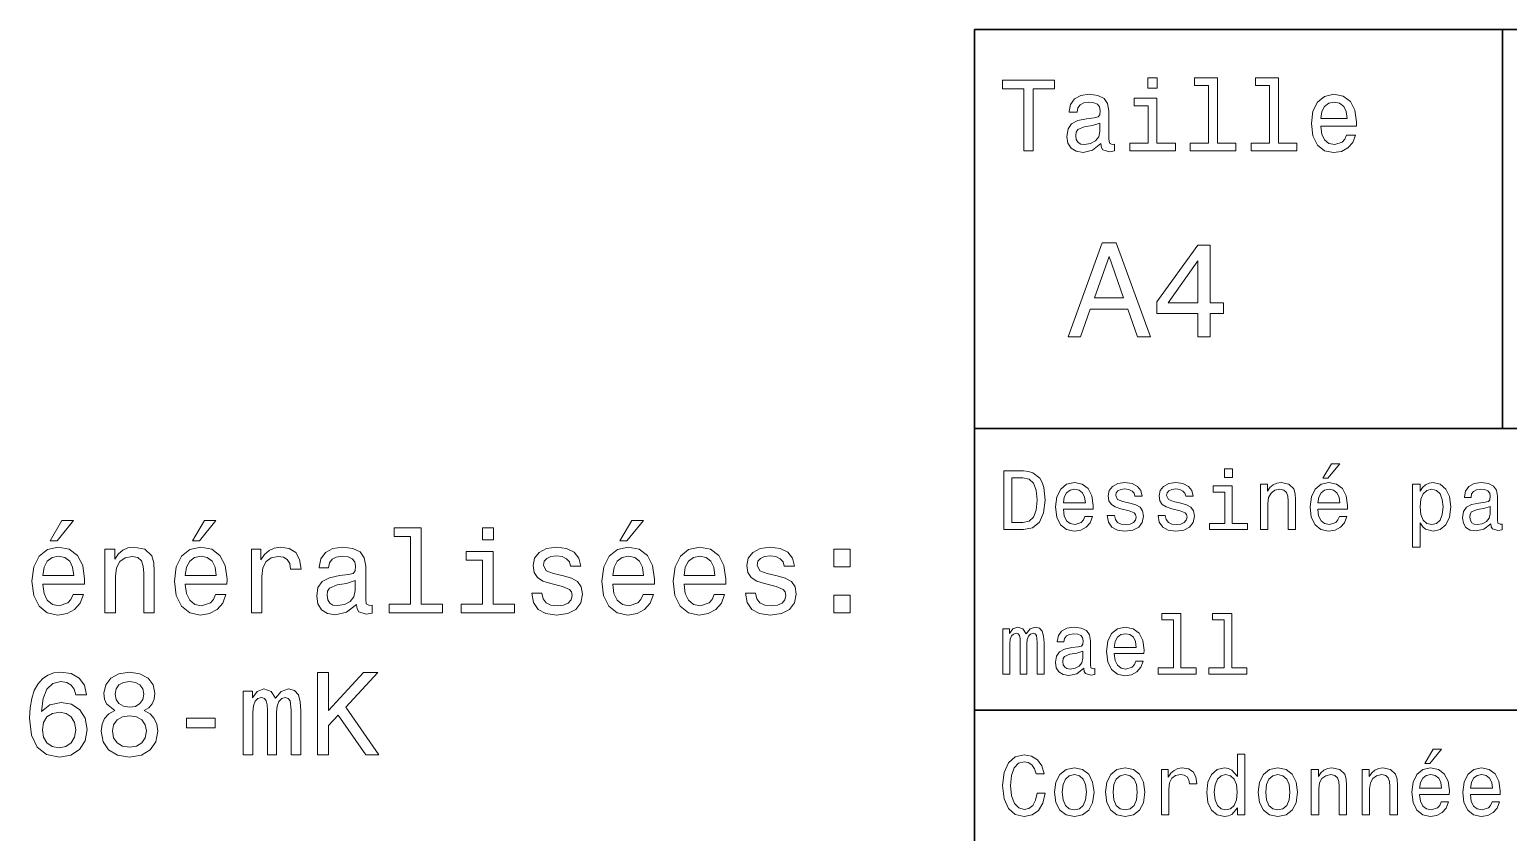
# Model space of a CAD drawing. Extents: x 0 to 297, y 0 to 210.
# Drawn here: x 56.7 to 119.8, y 35.8 to 70 of the extents above; entities that cross this region are included whole.
import ezdxf

# ---------------------------------------------------------------- set-up
doc = ezdxf.new("R2010")
doc.units = 0

msp = doc.modelspace()

# ---------------------------------------------------------------- linework, layer by layer
at = {"color": 7, "lineweight": 35}
for p, q in [((97, 10), (97, 70)), ((97, 70), (287, 70)), ((97, 53), (162, 53)), ((97, 41), (162, 41))]:
    msp.add_line(p, q, dxfattribs=at)
at = {"color": 7, "lineweight": 35, "ltscale": 0.425}
msp.add_line((119.5, 53), (119.5, 70), dxfattribs=at)
at = {"color": 7, "lineweight": 13}
for points in [[(99.102303, 64.837173), (99.5, 64.837173), (99.5, 67.47406), (100.407784, 67.47406), (100.407784, 67.837173), (98.190201, 67.837173), (98.190201, 67.47406), (99.102303, 67.47406)], [(104.786743, 67.940918), (104.384727, 67.940918), (104.384727, 67.508644), (104.786743, 67.508644)], [(106.969742, 67.621033), (106.969742, 65.157059), (106.187317, 65.157059), (106.187317, 64.837173), (108.128242, 64.837173), (108.128242, 65.157059), (107.350143, 65.157059), (107.350143, 67.940918), (106.373199, 67.940918), (106.373199, 67.621033)], [(109.572044, 67.621033), (109.572044, 65.157059), (108.789627, 65.157059), (108.789627, 64.837173), (110.730545, 64.837173), (110.730545, 65.157059), (109.952454, 65.157059), (109.952454, 67.940918), (108.975502, 67.940918), (108.975502, 67.621033)], [(102.387611, 65.139771), (102.387611, 65.126801), (102.409225, 64.979828), (102.47406, 64.876076), (102.746399, 64.793945), (102.958214, 64.828529), (102.958214, 65.122475), (102.867432, 65.109505), (102.746399, 65.165703), (102.724785, 65.338615), (102.724785, 66.540344), (102.672913, 66.84726), (102.521614, 67.0634), (102.257927, 67.193085), (101.886169, 67.240631), (101.523056, 67.188759), (101.255043, 67.041786), (101.086456, 66.812675), (101.030258, 66.510086), (101.030258, 66.484146), (101.371758, 66.484146), (101.402016, 66.665703), (101.497116, 66.795387), (101.65274, 66.873199), (101.873199, 66.903458), (102.085014, 66.881844), (102.236313, 66.817001), (102.327087, 66.704605), (102.357346, 66.548988), (102.340057, 66.367432), (102.270897, 66.276657), (102.097984, 66.233429), (101.773773, 66.198845), (101.402016, 66.121033), (101.138329, 65.982704), (100.982712, 65.766571), (100.935158, 65.446686), (100.978386, 65.161385), (101.112389, 64.949562), (101.328529, 64.815559), (101.626801, 64.768013), (102.028816, 64.858788)], [(104.773773, 65.157059), (104.773773, 67.080688), (103.796829, 67.080688), (103.796829, 66.756485), (104.393372, 66.756485), (104.393372, 65.157059), (103.615273, 65.157059), (103.615273, 64.837173), (105.560516, 64.837173), (105.560516, 65.157059)], [(111.750717, 65.887604), (113.272339, 65.887604), (113.276657, 66.064842), (113.207497, 66.561958), (113.017288, 66.933716), (112.714699, 67.158501), (112.312683, 67.240631), (111.919312, 67.154175), (111.616714, 66.912102), (111.422188, 66.51873), (111.353027, 66), (111.41787, 65.4683), (111.612396, 65.079247), (111.91066, 64.837173), (112.299713, 64.755043), (112.636887, 64.811234), (112.913544, 64.958214), (113.116714, 65.191643), (113.233429, 65.502876), (112.857346, 65.502876), (112.779541, 65.329971), (112.667145, 65.200287), (112.34726, 65.096542), (112.100868, 65.144089), (111.914986, 65.295387), (111.793945, 65.541786), (111.750717, 65.874634)], [(111.750717, 66.207489), (111.798271, 66.50576), (111.914986, 66.726219), (112.092216, 66.860229), (112.325653, 66.907776), (112.554756, 66.860229), (112.731987, 66.726219), (112.840057, 66.50576), (112.878967, 66.207489)], [(102.344383, 65.649857), (102.292511, 65.425072), (102.154182, 65.252159), (101.946686, 65.139771), (101.691643, 65.100861), (101.527374, 65.122475), (101.41066, 65.191643), (101.337173, 65.312675), (101.315559, 65.481262), (101.332855, 65.632561), (101.402016, 65.740631), (101.678673, 65.861671), (102.028816, 65.913544), (102.344383, 66.017288)], [(100.982712, 56.9049), (101.51297, 56.9049), (101.933716, 58.080692), (103.530258, 58.080692), (103.951012, 56.9049), (104.492798, 56.9049), (103.028816, 60.910664), (102.440926, 60.910664)], [(106.521614, 56.9049), (107.040344, 56.9049), (107.040344, 57.896255), (107.610954, 57.896255), (107.610954, 58.357349), (107.040344, 58.357349), (107.040344, 60.818443), (106.515854, 60.818443), (104.763687, 58.403458), (104.763687, 57.896255), (106.521614, 57.896255)], [(102.118156, 58.570606), (102.734871, 60.334293), (103.351585, 58.570606)], [(105.247841, 58.357349), (106.521614, 60.149857), (106.521614, 58.357349)], [(99.080688, 51.190563), (98.248558, 51.190563), (98.248558, 48.690563), (99.080688, 48.690563), (99.473343, 48.769814), (99.765129, 49.011169), (99.945244, 49.40382), (100.010086, 49.940563), (99.952446, 50.488113), (99.880402, 50.70425), (99.779541, 50.877163), (99.487755, 51.111313), (99.296829, 51.168949)], [(107.992798, 51.27702), (107.657784, 51.27702), (107.657784, 50.916786), (107.992798, 50.916786)], [(111.84726, 50.88797), (112.059799, 50.88797), (112.560516, 51.500362), (112.207489, 51.500362)], [(99.055473, 50.891571), (99.329254, 50.837536), (99.516571, 50.671829), (99.628242, 50.376442), (99.664268, 49.940563), (99.624641, 49.519093), (99.51297, 49.223705), (99.322044, 49.047192), (99.055473, 48.989555), (98.583572, 48.989555), (98.583572, 50.891571)], [(100.784584, 49.565922), (102.052597, 49.565922), (102.056198, 49.713619), (101.998558, 50.127884), (101.840057, 50.437683), (101.587898, 50.625), (101.252884, 50.693443), (100.925072, 50.621399), (100.672913, 50.41967), (100.510803, 50.091862), (100.453171, 49.659584), (100.507202, 49.216499), (100.669312, 48.892292), (100.91787, 48.690563), (101.242073, 48.62212), (101.523056, 48.668949), (101.753601, 48.791428), (101.922913, 48.98595), (102.020172, 49.245319), (101.706772, 49.245319), (101.64193, 49.101227), (101.548271, 48.993156), (101.2817, 48.9067), (101.07637, 48.946327), (100.921471, 49.072407), (100.820602, 49.27774), (100.784584, 49.555115)], [(103.623199, 49.818085), (103.317001, 49.890129), (103.090057, 49.972984), (103.014412, 50.142292), (103.036026, 50.261169), (103.111671, 50.347622), (103.234146, 50.401657), (103.41066, 50.423271), (103.579971, 50.401657), (103.713257, 50.336815), (103.799713, 50.239555), (103.835732, 50.109871), (104.145531, 50.109871), (104.145531, 50.117077), (104.091499, 50.351227), (103.943802, 50.534943), (103.713257, 50.650219), (103.41066, 50.693443), (103.104469, 50.650219), (102.881126, 50.531342), (102.740631, 50.354828), (102.697403, 50.131485), (102.729828, 49.915348), (102.830688, 49.76405), (102.996399, 49.655983), (103.237755, 49.580334), (103.590775, 49.493877), (103.806915, 49.40382), (103.864555, 49.331772), (103.886169, 49.223705), (103.853745, 49.09042), (103.767288, 48.989555), (103.626801, 48.924713), (103.439484, 48.903099), (103.241356, 48.924713), (103.09726, 49.000362), (103, 49.122841), (102.960373, 49.292149), (102.654175, 49.292149), (102.704613, 49.003963), (102.852303, 48.795029), (103.086456, 48.668949), (103.41066, 48.62212), (103.749283, 48.668949), (103.997841, 48.795029), (104.149139, 48.996758), (104.203171, 49.259727), (104.163544, 49.486671), (104.051872, 49.641571), (103.868156, 49.742435)], [(105.791786, 49.818085), (105.485588, 49.890129), (105.258644, 49.972984), (105.182999, 50.142292), (105.204613, 50.261169), (105.280258, 50.347622), (105.40274, 50.401657), (105.579254, 50.423271), (105.748558, 50.401657), (105.881844, 50.336815), (105.9683, 50.239555), (106.004326, 50.109871), (106.314117, 50.109871), (106.314117, 50.117077), (106.260086, 50.351227), (106.112396, 50.534943), (105.881844, 50.650219), (105.579254, 50.693443), (105.273056, 50.650219), (105.049713, 50.531342), (104.909225, 50.354828), (104.865997, 50.131485), (104.898415, 49.915348), (104.999283, 49.76405), (105.164986, 49.655983), (105.406342, 49.580334), (105.759369, 49.493877), (105.975502, 49.40382), (106.033142, 49.331772), (106.054756, 49.223705), (106.022339, 49.09042), (105.935883, 48.989555), (105.795387, 48.924713), (105.60807, 48.903099), (105.409943, 48.924713), (105.265854, 49.000362), (105.168587, 49.122841), (105.12896, 49.292149), (104.822769, 49.292149), (104.873199, 49.003963), (105.020897, 48.795029), (105.255043, 48.668949), (105.579254, 48.62212), (105.91787, 48.668949), (106.166428, 48.795029), (106.317726, 48.996758), (106.371758, 49.259727), (106.33213, 49.486671), (106.220459, 49.641571), (106.036743, 49.742435)], [(107.981987, 48.957134), (107.981987, 50.560158), (107.16787, 50.560158), (107.16787, 50.289986), (107.664986, 50.289986), (107.664986, 48.957134), (107.016571, 48.957134), (107.016571, 48.690563), (108.637611, 48.690563), (108.637611, 48.957134)], [(109.181557, 48.690563), (109.498558, 48.690563), (109.498558, 49.807278), (109.530983, 50.063042), (109.635445, 50.250362), (109.797546, 50.365635), (110.013687, 50.408863), (110.1866, 50.372841), (110.29467, 50.275578), (110.348701, 50.113472), (110.366714, 49.897335), (110.366714, 48.690563), (110.683716, 48.690563), (110.683716, 49.962177), (110.669312, 50.217941), (110.604469, 50.430477), (110.39193, 50.625), (110.060516, 50.693443), (109.876801, 50.668228), (109.721901, 50.599785), (109.588615, 50.484512), (109.484146, 50.329613), (109.484146, 50.625), (109.181557, 50.625)], [(111.627518, 49.565922), (112.895531, 49.565922), (112.899132, 49.713619), (112.841499, 50.127884), (112.682999, 50.437683), (112.430832, 50.625), (112.095825, 50.693443), (111.768013, 50.621399), (111.515854, 50.41967), (111.353745, 50.091862), (111.296112, 49.659584), (111.350143, 49.216499), (111.512245, 48.892292), (111.760803, 48.690563), (112.085014, 48.62212), (112.365997, 48.668949), (112.596542, 48.791428), (112.765854, 48.98595), (112.863113, 49.245319), (112.549713, 49.245319), (112.484871, 49.101227), (112.391212, 48.993156), (112.124641, 48.9067), (111.919312, 48.946327), (111.764412, 49.072407), (111.663544, 49.27774), (111.627518, 49.555115)], [(115.986313, 50.326012), (115.986313, 50.625), (115.669312, 50.625), (115.669312, 47.941284), (115.986313, 47.941284), (115.986313, 48.98595), (116.097984, 48.816643), (116.22406, 48.704971), (116.541069, 48.62212), (116.843658, 48.690563), (117.081413, 48.895893), (117.236313, 49.2201), (117.293945, 49.659584), (117.236313, 50.095463), (117.081413, 50.41967), (116.843658, 50.621399), (116.541069, 50.693443), (116.368156, 50.671829), (116.220459, 50.603386), (116.094383, 50.488113)], [(119.005043, 48.942726), (119.005043, 48.931919), (119.023056, 48.809441), (119.077087, 48.722984), (119.304031, 48.654541), (119.480545, 48.683357), (119.480545, 48.928314), (119.4049, 48.917507), (119.304031, 48.96434), (119.286026, 49.108429), (119.286026, 50.109871), (119.242798, 50.365635), (119.116714, 50.54575), (118.896973, 50.65382), (118.587173, 50.693443), (118.284584, 50.650219), (118.061241, 50.52774), (117.920746, 50.336815), (117.873917, 50.084656), (117.873917, 50.063042), (118.158501, 50.063042), (118.183716, 50.21434), (118.26297, 50.322407), (118.392654, 50.387249), (118.57637, 50.412464), (118.752884, 50.394455), (118.878967, 50.34042), (118.954613, 50.246758), (118.979828, 50.117077), (118.965416, 49.965778), (118.907784, 49.890129), (118.763687, 49.854107), (118.493515, 49.825291), (118.183716, 49.760448), (117.963974, 49.645176), (117.834297, 49.465057), (117.79467, 49.19849), (117.830688, 48.960735), (117.942368, 48.784222), (118.122482, 48.67255), (118.37104, 48.632927), (118.706055, 48.708576)], [(100.784584, 49.832493), (100.824211, 50.081055), (100.921471, 50.264771), (101.069168, 50.376442), (101.263687, 50.416069), (101.454613, 50.376442), (101.602303, 50.264771), (101.69236, 50.081055), (101.724785, 49.832493)], [(111.627518, 49.832493), (111.667145, 50.081055), (111.764412, 50.264771), (111.912102, 50.376442), (112.106628, 50.416069), (112.297546, 50.376442), (112.445244, 50.264771), (112.535301, 50.081055), (112.567726, 49.832493)], [(116.48703, 48.9067), (116.274498, 48.953533), (116.119598, 49.097622), (116.022339, 49.331772), (115.989914, 49.659584), (116.022339, 49.983791), (116.119598, 50.217941), (116.274498, 50.358429), (116.48703, 50.408863), (116.681557, 50.358429), (116.836456, 50.21434), (116.933716, 49.98019), (116.969742, 49.659584), (116.933716, 49.335377), (116.836456, 49.097622), (116.681557, 48.953533)], [(118.969025, 49.367798), (118.925797, 49.180477), (118.810516, 49.036385), (118.637611, 48.942726), (118.425072, 48.910305), (118.288185, 48.928314), (118.190926, 48.98595), (118.129684, 49.086815), (118.111671, 49.227306), (118.126083, 49.353386), (118.183716, 49.443443), (118.414268, 49.544312), (118.706055, 49.587536), (118.969025, 49.673992)], [(57.602303, 48.219742), (57.899853, 48.219742), (58.600861, 49.077087), (58.106625, 49.077087)], [(63.674347, 48.219742), (63.971897, 48.219742), (64.672905, 49.077087), (64.178665, 49.077087)], [(72.969009, 48.391209), (72.969009, 45.516571), (72.05619, 45.516571), (72.05619, 45.143372), (74.320602, 45.143372), (74.320602, 45.516571), (73.412819, 45.516571), (73.412819, 48.764408), (72.273048, 48.764408), (72.273048, 48.391209)], [(76.494232, 48.764408), (76.025208, 48.764408), (76.025208, 48.260086), (76.494232, 48.260086)], [(81.89048, 48.219742), (82.188034, 48.219742), (82.889038, 49.077087), (82.394806, 49.077087)], [(57.294666, 46.368877), (59.069881, 46.368877), (59.074924, 46.575649), (58.994232, 47.155621), (58.772331, 47.589336), (58.419304, 47.851585), (57.950287, 47.947407), (57.491352, 47.846542), (57.138325, 47.564121), (56.911381, 47.105186), (56.830688, 46.5), (56.906338, 45.879684), (57.133282, 45.425793), (57.481266, 45.143372), (57.935154, 45.04755), (58.328529, 45.113113), (58.651295, 45.28458), (58.888325, 45.556915), (59.024494, 45.920029), (58.585732, 45.920029), (58.494953, 45.7183), (58.363831, 45.567001), (57.990631, 45.445965), (57.703167, 45.501442), (57.486309, 45.677956), (57.345097, 45.965416), (57.294666, 46.353745)], [(59.94236, 45.143372), (60.386162, 45.143372), (60.386162, 46.706772), (60.431553, 47.064842), (60.577805, 47.327087), (60.804752, 47.488472), (61.107346, 47.548992), (61.349419, 47.498558), (61.500717, 47.362392), (61.576366, 47.135445), (61.601582, 46.832851), (61.601582, 45.143372), (62.045387, 45.143372), (62.045387, 46.92363), (62.025211, 47.2817), (61.934433, 47.57925), (61.636883, 47.851585), (61.172909, 47.947407), (60.915703, 47.912102), (60.698845, 47.816284), (60.512245, 47.6549), (60.36599, 47.438042), (60.36599, 47.851585), (59.94236, 47.851585)], [(63.366711, 46.368877), (65.141922, 46.368877), (65.146973, 46.575649), (65.066277, 47.155621), (64.844376, 47.589336), (64.491348, 47.851585), (64.022331, 47.947407), (63.563396, 47.846542), (63.210369, 47.564121), (62.983425, 47.105186), (62.902733, 46.5), (62.978382, 45.879684), (63.205326, 45.425793), (63.55331, 45.143372), (64.007202, 45.04755), (64.400574, 45.113113), (64.723343, 45.28458), (64.960373, 45.556915), (65.096542, 45.920029), (64.657776, 45.920029), (64.567001, 45.7183), (64.435875, 45.567001), (64.062675, 45.445965), (63.775211, 45.501442), (63.558353, 45.677956), (63.417141, 45.965416), (63.366711, 46.353745)], [(66.180832, 45.143372), (66.624634, 45.143372), (66.624634, 46.691643), (66.670029, 47.064842), (66.80619, 47.33213), (67.028091, 47.493515), (67.325638, 47.548992), (67.547546, 47.513687), (67.713974, 47.412823), (67.814835, 47.241356), (67.850143, 47.009365), (68.298981, 47.009365), (68.238464, 47.417866), (68.072037, 47.710373), (67.794662, 47.886887), (67.41642, 47.947407), (67.159218, 47.907059), (66.937317, 47.806194), (66.740631, 47.634727), (66.58429, 47.402737), (66.58429, 47.851585), (66.180832, 47.851585)], [(70.65921, 45.496399), (70.65921, 45.481266), (70.684433, 45.309799), (70.760078, 45.188759), (71.077805, 45.092937), (71.324921, 45.133286), (71.324921, 45.476223), (71.219009, 45.461094), (71.077805, 45.526657), (71.052582, 45.728386), (71.052582, 47.130402), (70.992065, 47.488472), (70.815552, 47.740635), (70.507919, 47.89193), (70.074203, 47.947407), (69.650574, 47.886887), (69.337891, 47.715416), (69.141205, 47.448128), (69.075638, 47.0951), (69.075638, 47.064842), (69.47406, 47.064842), (69.509361, 47.276657), (69.620316, 47.427956), (69.801865, 47.51873), (70.059067, 47.554035), (70.30619, 47.52882), (70.482704, 47.453171), (70.588608, 47.322044), (70.623917, 47.140491), (70.603745, 46.928673), (70.523048, 46.822765), (70.32132, 46.772335), (69.943077, 46.731987), (69.509361, 46.641209), (69.201721, 46.479828), (69.020172, 46.227665), (68.964691, 45.854465), (69.015121, 45.521614), (69.171463, 45.274494), (69.42363, 45.118156), (69.771606, 45.062679), (70.240631, 45.168587)], [(79.484863, 46.721901), (79.056183, 46.822765), (78.738464, 46.938759), (78.632553, 47.175793), (78.662811, 47.34222), (78.768723, 47.463257), (78.940193, 47.538906), (79.187309, 47.569164), (79.424347, 47.538906), (79.610947, 47.448128), (79.731979, 47.311958), (79.78241, 47.130402), (80.216125, 47.130402), (80.216125, 47.140491), (80.14048, 47.4683), (79.933708, 47.725506), (79.610947, 47.886887), (79.187309, 47.947407), (78.758636, 47.886887), (78.445953, 47.720459), (78.249268, 47.473343), (78.188751, 47.160664), (78.234146, 46.85807), (78.375351, 46.646252), (78.607338, 46.494957), (78.945236, 46.38905), (79.439468, 46.268013), (79.742065, 46.14193), (79.822754, 46.041065), (79.853012, 45.889771), (79.807632, 45.703171), (79.686592, 45.561958), (79.489906, 45.47118), (79.227661, 45.440922), (78.950279, 45.47118), (78.74855, 45.577087), (78.612381, 45.748558), (78.556908, 45.985592), (78.128235, 45.985592), (78.198837, 45.582134), (78.405609, 45.289627), (78.733421, 45.113113), (79.187309, 45.04755), (79.661377, 45.113113), (80.009354, 45.289627), (80.221176, 45.572044), (80.296822, 45.940201), (80.241348, 46.257923), (80.085007, 46.474785), (79.827805, 46.615993)], [(81.58284, 46.368877), (83.358063, 46.368877), (83.363098, 46.575649), (83.28241, 47.155621), (83.060509, 47.589336), (82.707481, 47.851585), (82.238464, 47.947407), (81.779526, 47.846542), (81.426498, 47.564121), (81.199554, 47.105186), (81.118866, 46.5), (81.194519, 45.879684), (81.421463, 45.425793), (81.76944, 45.143372), (82.223328, 45.04755), (82.616707, 45.113113), (82.939468, 45.28458), (83.176498, 45.556915), (83.312668, 45.920029), (82.873909, 45.920029), (82.783127, 45.7183), (82.652008, 45.567001), (82.278809, 45.445965), (81.991348, 45.501442), (81.77449, 45.677956), (81.63327, 45.965416), (81.58284, 46.353745)], [(84.618866, 46.368877), (86.394081, 46.368877), (86.399124, 46.575649), (86.318436, 47.155621), (86.096535, 47.589336), (85.743507, 47.851585), (85.274483, 47.947407), (84.815552, 47.846542), (84.462524, 47.564121), (84.23558, 47.105186), (84.154892, 46.5), (84.230537, 45.879684), (84.457481, 45.425793), (84.805466, 45.143372), (85.259354, 45.04755), (85.652725, 45.113113), (85.975494, 45.28458), (86.212524, 45.556915), (86.348694, 45.920029), (85.909935, 45.920029), (85.819153, 45.7183), (85.688026, 45.567001), (85.314835, 45.445965), (85.027367, 45.501442), (84.810509, 45.677956), (84.669296, 45.965416), (84.618866, 46.353745)], [(88.592926, 46.721901), (88.164253, 46.822765), (87.846527, 46.938759), (87.740623, 47.175793), (87.770882, 47.34222), (87.876793, 47.463257), (88.048256, 47.538906), (88.29538, 47.569164), (88.53241, 47.538906), (88.719009, 47.448128), (88.84005, 47.311958), (88.89048, 47.130402), (89.324196, 47.130402), (89.324196, 47.140491), (89.24855, 47.4683), (89.041779, 47.725506), (88.719009, 47.886887), (88.29538, 47.947407), (87.866707, 47.886887), (87.554024, 47.720459), (87.357338, 47.473343), (87.296822, 47.160664), (87.342209, 46.85807), (87.483421, 46.646252), (87.715408, 46.494957), (88.053299, 46.38905), (88.547539, 46.268013), (88.850136, 46.14193), (88.930824, 46.041065), (88.961082, 45.889771), (88.915695, 45.703171), (88.794655, 45.561958), (88.597969, 45.47118), (88.335724, 45.440922), (88.05835, 45.47118), (87.856613, 45.577087), (87.720451, 45.748558), (87.66497, 45.985592), (87.236298, 45.985592), (87.306908, 45.582134), (87.51368, 45.289627), (87.841484, 45.113113), (88.29538, 45.04755), (88.76944, 45.113113), (89.117424, 45.289627), (89.329239, 45.572044), (89.404884, 45.940201), (89.349411, 46.257923), (89.193069, 46.474785), (88.935867, 46.615993)], [(57.294666, 46.742073), (57.35014, 47.090057), (57.486309, 47.347263), (57.693081, 47.503601), (57.965416, 47.559078), (58.232708, 47.503601), (58.43948, 47.347263), (58.565559, 47.090057), (58.610947, 46.742073)], [(63.366711, 46.742073), (63.422184, 47.090057), (63.558353, 47.347263), (63.765125, 47.503601), (64.03746, 47.559078), (64.304749, 47.503601), (64.51152, 47.347263), (64.637604, 47.090057), (64.682991, 46.742073)], [(76.479095, 45.516571), (76.479095, 47.760807), (75.339325, 47.760807), (75.339325, 47.382565), (76.035294, 47.382565), (76.035294, 45.516571), (75.127518, 45.516571), (75.127518, 45.143372), (77.396965, 45.143372), (77.396965, 45.516571)], [(81.58284, 46.742073), (81.638321, 47.090057), (81.77449, 47.347263), (81.981262, 47.503601), (82.253593, 47.559078), (82.520889, 47.503601), (82.727661, 47.347263), (82.853737, 47.090057), (82.899124, 46.742073)], [(84.618866, 46.742073), (84.674339, 47.090057), (84.810509, 47.347263), (85.017281, 47.503601), (85.289612, 47.559078), (85.556908, 47.503601), (85.76368, 47.347263), (85.889755, 47.090057), (85.93515, 46.742073)], [(90.99855, 47.100143), (91.694519, 47.100143), (91.694519, 47.851585), (90.99855, 47.851585)], [(70.60878, 46.091499), (70.548264, 45.82925), (70.386887, 45.627522), (70.144806, 45.496399), (69.84726, 45.451008), (69.655609, 45.476223), (69.519447, 45.556915), (69.433716, 45.698128), (69.408493, 45.894814), (69.428665, 46.071327), (69.509361, 46.197407), (69.832123, 46.338615), (70.240631, 46.399136), (70.60878, 46.520172)], [(90.99855, 45.143372), (91.694519, 45.143372), (91.694519, 45.894814), (90.99855, 45.894814)], [(105.474785, 44.850864), (105.474785, 42.79755), (104.822769, 42.79755), (104.822769, 42.530979), (106.440201, 42.530979), (106.440201, 42.79755), (105.791786, 42.79755), (105.791786, 45.117435), (104.977669, 45.117435), (104.977669, 44.850864)], [(107.643372, 44.850864), (107.643372, 42.79755), (106.991356, 42.79755), (106.991356, 42.530979), (108.608788, 42.530979), (108.608788, 42.79755), (107.960373, 42.79755), (107.960373, 45.117435), (107.146255, 45.117435), (107.146255, 44.850864)], [(98.21254, 42.530979), (98.504326, 42.530979), (98.504326, 43.824207), (98.522331, 44.01873), (98.57637, 44.159222), (98.659225, 44.242073), (98.767288, 44.274494), (98.853745, 44.245678), (98.911385, 44.17363), (98.940201, 44.051151), (98.951012, 43.88905), (98.951012, 42.530979), (99.224785, 42.530979), (99.224785, 43.824207), (99.242798, 44.015129), (99.296829, 44.155621), (99.383286, 44.242073), (99.491356, 44.274494), (99.577812, 44.245678), (99.635445, 44.17363), (99.671471, 43.88905), (99.671471, 42.530979), (99.963257, 42.530979), (99.963257, 43.867435), (99.945244, 44.144814), (99.887611, 44.357349), (99.772331, 44.48703), (99.585014, 44.533859), (99.365273, 44.461815), (99.195969, 44.25288), (99.062683, 44.458214), (98.83934, 44.533859), (98.634003, 44.461815), (98.493515, 44.260086), (98.493515, 44.465416), (98.21254, 44.465416)], [(101.656342, 42.783142), (101.656342, 42.772335), (101.674355, 42.649857), (101.728386, 42.5634), (101.95533, 42.494957), (102.131844, 42.523773), (102.131844, 42.76873), (102.056198, 42.757923), (101.95533, 42.804756), (101.937317, 42.948845), (101.937317, 43.950287), (101.894089, 44.206051), (101.768013, 44.386166), (101.548271, 44.494236), (101.238472, 44.533859), (100.935883, 44.490635), (100.71254, 44.368156), (100.572044, 44.177231), (100.525215, 43.925072), (100.525215, 43.903458), (100.809799, 43.903458), (100.835014, 44.054756), (100.914268, 44.162823), (101.043945, 44.227665), (101.227669, 44.25288), (101.404175, 44.234871), (101.530258, 44.180836), (101.605911, 44.087173), (101.631126, 43.957493), (101.616714, 43.806194), (101.559074, 43.730545), (101.414986, 43.694523), (101.144814, 43.665707), (100.835014, 43.600864), (100.615273, 43.485592), (100.485588, 43.305473), (100.445969, 43.038906), (100.481987, 42.801151), (100.593658, 42.624638), (100.773773, 42.512966), (101.022331, 42.473343), (101.357346, 42.548992)], [(102.953171, 43.406338), (104.221184, 43.406338), (104.224785, 43.554035), (104.167145, 43.9683), (104.008644, 44.278099), (103.756485, 44.465416), (103.421471, 44.533859), (103.093658, 44.461815), (102.841499, 44.260086), (102.679398, 43.932278), (102.621758, 43.5), (102.675797, 43.056915), (102.837898, 42.732708), (103.086456, 42.530979), (103.41066, 42.462536), (103.691643, 42.509365), (103.922188, 42.631844), (104.091499, 42.826366), (104.188759, 43.085735), (103.875359, 43.085735), (103.810516, 42.941643), (103.716858, 42.833572), (103.450287, 42.747116), (103.244957, 42.786743), (103.090057, 42.912823), (102.989197, 43.118156), (102.953171, 43.395531)], [(102.953171, 43.672909), (102.992798, 43.921471), (103.090057, 44.105186), (103.237755, 44.216858), (103.432274, 44.256485), (103.623199, 44.216858), (103.770897, 44.105186), (103.860954, 43.921471), (103.893372, 43.672909)], [(101.620316, 43.208214), (101.577087, 43.020893), (101.461815, 42.876801), (101.288902, 42.783142), (101.07637, 42.750721), (100.939484, 42.76873), (100.842216, 42.826366), (100.780983, 42.927231), (100.76297, 43.067722), (100.777374, 43.193802), (100.835014, 43.283859), (101.065559, 43.384727), (101.357346, 43.427952), (101.620316, 43.514408)], [(59.16066, 41.653458), (59.064838, 42.061958), (58.842937, 42.364555), (58.499996, 42.556198), (58.056194, 42.621758), (57.758644, 42.586456), (57.501438, 42.490635), (57.274494, 42.334293), (57.082851, 42.112392), (56.931553, 41.835014), (56.820602, 41.49712), (56.749996, 41.098705), (56.729824, 40.649857), (56.810516, 39.93372), (57.057632, 39.414265), (57.456051, 39.101585), (58.000717, 38.995678), (58.48991, 39.086456), (58.86311, 39.323486), (59.105183, 39.696686), (59.190918, 40.17075), (59.105183, 40.649857), (58.873196, 41.018013), (58.515125, 41.25), (58.071323, 41.330692), (57.592216, 41.229828), (57.234146, 40.942364), (57.309795, 41.49712), (57.47118, 41.895535), (57.718296, 42.132565), (58.061237, 42.213257), (58.313396, 42.172913), (58.505039, 42.067005), (58.631123, 41.890491), (58.696682, 41.653458)], [(60.360947, 40.982708), (60.103745, 40.841499), (59.927231, 40.644814), (59.81628, 40.397694), (59.780975, 40.100143), (59.861668, 39.651299), (60.093655, 39.303314), (60.471897, 39.081413), (60.986309, 38.995678), (61.495674, 39.081413), (61.873917, 39.303314), (62.105904, 39.651299), (62.191639, 40.100143), (62.151295, 40.397694), (62.045387, 40.644814), (61.863831, 40.841499), (61.611668, 40.982708), (61.813396, 41.103748), (61.954609, 41.270172), (62.04034, 41.471901), (62.070602, 41.719021), (61.98991, 42.077091), (61.778095, 42.364555), (61.435154, 42.551155), (60.986309, 42.621758), (60.532417, 42.551155), (60.189476, 42.364555), (59.972618, 42.077091), (59.896969, 41.719021), (59.922188, 41.471901), (60.007923, 41.270172)], [(68.999992, 39.096542), (69.463974, 39.096542), (69.463974, 40.34222), (69.877518, 40.786022), (71.052582, 39.096542), (71.617432, 39.096542), (70.205322, 41.12392), (71.577087, 42.596542), (70.961807, 42.596542), (69.463974, 40.977665), (69.463974, 42.596542), (68.999992, 42.596542)], [(60.376076, 41.678677), (60.416424, 41.900578), (60.53746, 42.072048), (60.729103, 42.177956), (60.986309, 42.2183), (61.238468, 42.177956), (61.430111, 42.072048), (61.551147, 41.900578), (61.596539, 41.678677), (61.551147, 41.451729), (61.430111, 41.275215), (61.238468, 41.159222), (60.986309, 41.12392), (60.729103, 41.164265), (60.53746, 41.275215), (60.416424, 41.451729)], [(65.837891, 39.096542), (66.246391, 39.096542), (66.246391, 40.907063), (66.271606, 41.179394), (66.34726, 41.37608), (66.463249, 41.492077), (66.614548, 41.537464), (66.73558, 41.49712), (66.816277, 41.396255), (66.856628, 41.224785), (66.87175, 40.997841), (66.87175, 39.096542), (67.255035, 39.096542), (67.255035, 40.907063), (67.280258, 41.174351), (67.355904, 41.371037), (67.476944, 41.492077), (67.628235, 41.537464), (67.749275, 41.49712), (67.829971, 41.396255), (67.880402, 40.997841), (67.880402, 39.096542), (68.288895, 39.096542), (68.288895, 40.967579), (68.263687, 41.355907), (68.182991, 41.653458), (68.021606, 41.835014), (67.759361, 41.900578), (67.451721, 41.799713), (67.214691, 41.507206), (67.028091, 41.79467), (66.715408, 41.900578), (66.427948, 41.799713), (66.231262, 41.517292), (66.231262, 41.804756), (65.837891, 41.804756)], [(58.701725, 40.165707), (58.646252, 39.847984), (58.505039, 39.605907), (58.278095, 39.444527), (57.995674, 39.394093), (57.698124, 39.444527), (57.47118, 39.600864), (57.324924, 39.842941), (57.279537, 40.160664), (57.329967, 40.473343), (57.47118, 40.710377), (57.703167, 40.861671), (58.015846, 40.917149), (58.288181, 40.861671), (58.505039, 40.71542), (58.646252, 40.478386)], [(60.265125, 40.110229), (60.310516, 40.377522), (60.456768, 40.57925), (60.683716, 40.710377), (60.986309, 40.755764), (61.283859, 40.710377), (61.510803, 40.57925), (61.657059, 40.377522), (61.707489, 40.110229), (61.657059, 39.822765), (61.510803, 39.605907), (61.283859, 39.464699), (60.986309, 39.419308), (60.683716, 39.464699), (60.456768, 39.605907), (60.310516, 39.822765)], [(63.412098, 40.251442), (64.632561, 40.251442), (64.632561, 40.649857), (63.412098, 40.649857)], [(99.66787, 37.460373), (99.595818, 37.15778), (99.476944, 36.941643), (99.311241, 36.808357), (99.116714, 36.765129), (98.882568, 36.829971), (98.698845, 37.024494), (98.57637, 37.341499), (98.536743, 37.780979), (98.57637, 38.216858), (98.695244, 38.537464), (98.87896, 38.731987), (99.116714, 38.80043), (99.289627, 38.764408), (99.437317, 38.663544), (99.552597, 38.501442), (99.631844, 38.278099), (99.97406, 38.278099), (99.865997, 38.620316), (99.678673, 38.879681), (99.422913, 39.041786), (99.116714, 39.099422), (98.734871, 39.009365), (98.443085, 38.757202), (98.25576, 38.342937), (98.190926, 37.780979), (98.25576, 37.219021), (98.443085, 36.804756), (98.734871, 36.548992), (99.116714, 36.462536), (99.451729, 36.530979), (99.721901, 36.721901), (99.912827, 37.035301), (100.013687, 37.460373)], [(108.201729, 36.829971), (108.201729, 36.530979), (108.51873, 36.530979), (108.51873, 39.117435), (108.20533, 39.117435), (108.20533, 38.170029), (107.963974, 38.443802), (107.816284, 38.508644), (107.646973, 38.533859), (107.340775, 38.461815), (107.103027, 38.260086), (106.948128, 37.935879), (106.894089, 37.5), (106.948128, 37.064121), (107.103027, 36.736309), (107.340775, 36.530979), (107.646973, 36.462536), (107.816284, 36.487751), (107.967575, 36.552593)], [(116.184441, 38.728386), (116.396973, 38.728386), (116.897697, 39.340778), (116.54467, 39.340778)], [(100.413544, 37.496399), (100.471184, 37.056915), (100.636887, 36.732708), (100.899857, 36.530979), (101.252884, 36.462536), (101.602303, 36.530979), (101.865273, 36.729107), (102.030983, 37.053314), (102.092216, 37.496399), (102.030983, 37.935879), (101.865273, 38.263687), (101.602303, 38.461815), (101.252884, 38.533859), (100.899857, 38.461815), (100.636887, 38.260086), (100.471184, 37.935879)], [(102.58213, 37.496399), (102.639771, 37.056915), (102.805473, 36.732708), (103.068443, 36.530979), (103.421471, 36.462536), (103.770897, 36.530979), (104.033859, 36.729107), (104.19957, 37.053314), (104.260803, 37.496399), (104.19957, 37.935879), (104.033859, 38.263687), (103.770897, 38.461815), (103.421471, 38.533859), (103.068443, 38.461815), (102.805473, 38.260086), (102.639771, 37.935879)], [(104.963257, 36.530979), (105.280258, 36.530979), (105.280258, 37.636887), (105.312683, 37.903458), (105.409943, 38.094379), (105.568443, 38.209652), (105.780983, 38.249279), (105.939484, 38.224064), (106.058357, 38.152016), (106.130402, 38.029537), (106.155617, 37.863831), (106.476227, 37.863831), (106.432999, 38.155621), (106.314117, 38.364552), (106.115997, 38.490635), (105.845825, 38.533859), (105.662102, 38.505043), (105.503601, 38.432995), (105.363113, 38.310516), (105.251442, 38.144814), (105.251442, 38.465416), (104.963257, 38.465416)], [(109.087898, 37.496399), (109.145531, 37.056915), (109.311241, 36.732708), (109.574203, 36.530979), (109.927231, 36.462536), (110.276657, 36.530979), (110.539627, 36.729107), (110.70533, 37.053314), (110.766571, 37.496399), (110.70533, 37.935879), (110.539627, 38.263687), (110.276657, 38.461815), (109.927231, 38.533859), (109.574203, 38.461815), (109.311241, 38.260086), (109.145531, 37.935879)], [(111.350143, 36.530979), (111.667145, 36.530979), (111.667145, 37.647694), (111.69957, 37.903458), (111.804031, 38.090778), (111.966141, 38.206051), (112.182274, 38.249279), (112.355186, 38.213257), (112.463257, 38.115993), (112.517288, 37.953888), (112.535301, 37.737751), (112.535301, 36.530979), (112.852303, 36.530979), (112.852303, 37.802593), (112.837898, 38.058357), (112.773056, 38.270893), (112.560516, 38.465416), (112.229103, 38.533859), (112.045387, 38.508644), (111.890488, 38.440201), (111.757202, 38.324928), (111.65274, 38.170029), (111.65274, 38.465416), (111.350143, 38.465416)], [(113.51873, 36.530979), (113.835732, 36.530979), (113.835732, 37.647694), (113.868156, 37.903458), (113.972626, 38.090778), (114.134727, 38.206051), (114.350861, 38.249279), (114.523773, 38.213257), (114.631844, 38.115993), (114.685883, 37.953888), (114.703888, 37.737751), (114.703888, 36.530979), (115.020889, 36.530979), (115.020889, 37.802593), (115.006485, 38.058357), (114.941643, 38.270893), (114.729111, 38.465416), (114.39769, 38.533859), (114.213974, 38.508644), (114.059082, 38.440201), (113.925789, 38.324928), (113.821327, 38.170029), (113.821327, 38.465416), (113.51873, 38.465416)], [(115.964699, 37.406338), (117.232712, 37.406338), (117.236313, 37.554035), (117.178673, 37.9683), (117.020172, 38.278099), (116.768013, 38.465416), (116.432999, 38.533859), (116.105186, 38.461815), (115.853027, 38.260086), (115.690918, 37.932278), (115.633286, 37.5), (115.687317, 37.056915), (115.849426, 36.732708), (116.097984, 36.530979), (116.422188, 36.462536), (116.703171, 36.509365), (116.933716, 36.631844), (117.103027, 36.826366), (117.200287, 37.085735), (116.886887, 37.085735), (116.822044, 36.941643), (116.728386, 36.833572), (116.461815, 36.747116), (116.256485, 36.786743), (116.101585, 36.912823), (116.000717, 37.118156), (115.964699, 37.395531)], [(118.133286, 37.406338), (119.401299, 37.406338), (119.4049, 37.554035), (119.34726, 37.9683), (119.188766, 38.278099), (118.9366, 38.465416), (118.601585, 38.533859), (118.273773, 38.461815), (118.021614, 38.260086), (117.859512, 37.932278), (117.801872, 37.5), (117.855911, 37.056915), (118.018013, 36.732708), (118.266571, 36.530979), (118.590775, 36.462536), (118.871758, 36.509365), (119.10231, 36.631844), (119.271614, 36.826366), (119.368881, 37.085735), (119.055481, 37.085735), (118.990631, 36.941643), (118.896973, 36.833572), (118.630402, 36.747116), (118.425072, 36.786743), (118.270172, 36.912823), (118.169312, 37.118156), (118.133286, 37.395531)], [(100.737755, 37.5), (100.770172, 37.824207), (100.87104, 38.058357), (101.033142, 38.20245), (101.252884, 38.25288), (101.469017, 38.20245), (101.631126, 38.061958), (101.731987, 37.824207), (101.768013, 37.5), (101.731987, 37.172188), (101.631126, 36.934437), (101.469017, 36.790344), (101.252884, 36.743515), (101.033142, 36.790344), (100.87104, 36.934437), (100.770172, 37.172188)], [(102.906342, 37.5), (102.938759, 37.824207), (103.039627, 38.058357), (103.201729, 38.20245), (103.421471, 38.25288), (103.637611, 38.20245), (103.799713, 38.061958), (103.900574, 37.824207), (103.9366, 37.5), (103.900574, 37.172188), (103.799713, 36.934437), (103.637611, 36.790344), (103.421471, 36.743515), (103.201729, 36.790344), (103.039627, 36.934437), (102.938759, 37.172188)], [(107.701012, 38.249279), (107.909943, 38.198845), (108.068443, 38.058357), (108.162102, 37.824207), (108.198128, 37.5), (108.162102, 37.172188), (108.068443, 36.938038), (107.909943, 36.793949), (107.701012, 36.747116), (107.502884, 36.793949), (107.351585, 36.938038), (107.250717, 37.175793), (107.2183, 37.5), (107.250717, 37.820606), (107.351585, 38.054756), (107.502884, 38.198845)], [(109.412102, 37.5), (109.444527, 37.824207), (109.545387, 38.058357), (109.707489, 38.20245), (109.927231, 38.25288), (110.143372, 38.20245), (110.305473, 38.061958), (110.406342, 37.824207), (110.44236, 37.5), (110.406342, 37.172188), (110.305473, 36.934437), (110.143372, 36.790344), (109.927231, 36.743515), (109.707489, 36.790344), (109.545387, 36.934437), (109.444527, 37.172188)], [(115.964699, 37.672909), (116.004318, 37.921471), (116.101585, 38.105186), (116.249283, 38.216858), (116.443802, 38.256485), (116.634727, 38.216858), (116.782425, 38.105186), (116.872482, 37.921471), (116.9049, 37.672909)], [(118.133286, 37.672909), (118.172913, 37.921471), (118.270172, 38.105186), (118.41787, 38.216858), (118.612396, 38.256485), (118.803314, 38.216858), (118.951012, 38.105186), (119.041069, 37.921471), (119.073486, 37.672909)]]:
    msp.add_lwpolyline(points, close=True, dxfattribs=at)

doc.saveas('drawing.dxf')
